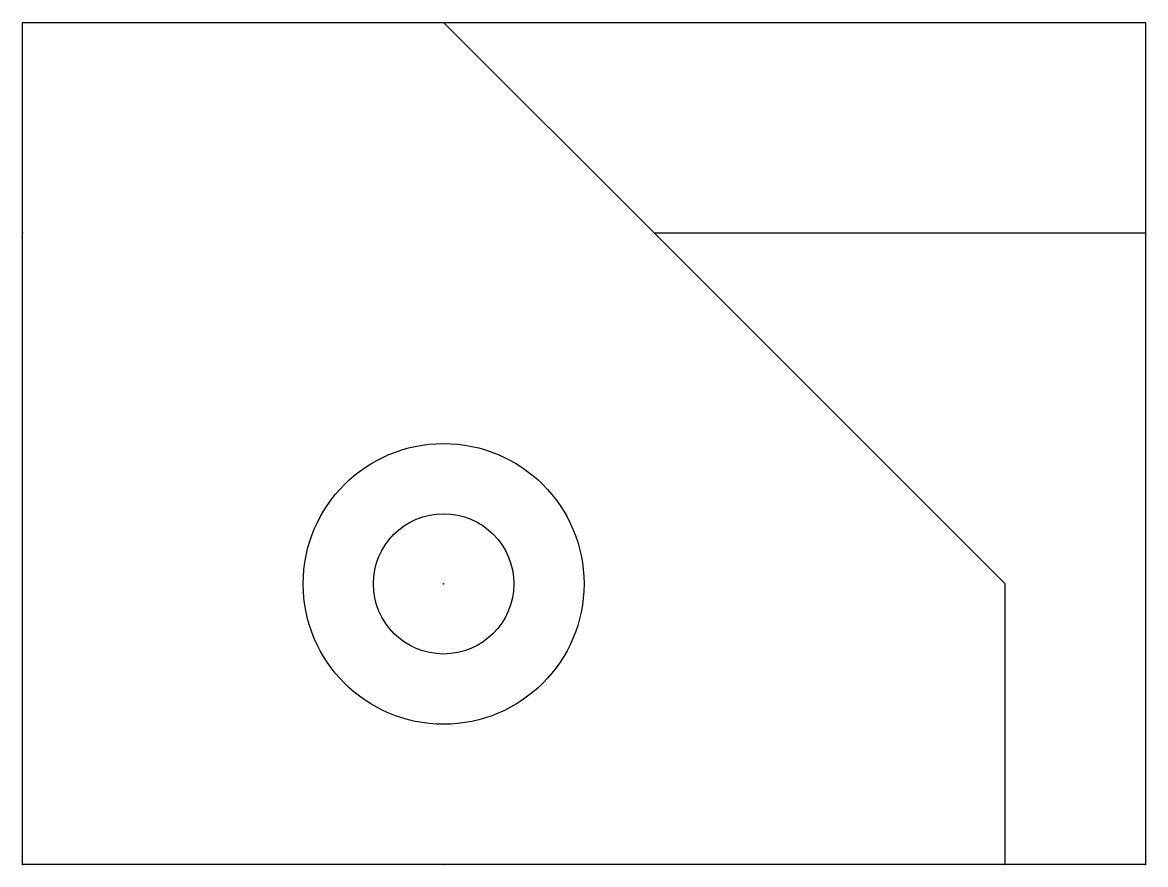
# Model space of a CAD drawing. Header units: millimetres. Extents: x 72.1 to 80.1, y 240.04 to 246.04.
import ezdxf

# ---------------------------------------------------------------- set-up
doc = ezdxf.new("R2010")
doc.units = ezdxf.units.MM

msp = doc.modelspace()

# ---------------------------------------------------------------- linework, layer by layer
for p, q in [((76.6041, 244.5399), (75.1041, 246.0399)), ((76.6041, 244.5399), (80.1041, 244.5399)), ((79.1041, 242.0399), (76.6041, 244.5399)), ((79.1041, 240.0399), (79.1041, 242.0399))]:
    msp.add_line(p, q)
msp.add_lwpolyline([(72.1041, 246.0399), (80.1041, 246.0399), (80.1041, 240.0399), (72.1041, 240.0399)], close=True)
for radius in [1, 0.5]:
    msp.add_circle((75.1041, 242.0399), radius)
for p in [(72.1041, 244.5399), (80.1041, 244.5399), (75.1041, 242.0399), (72.1041, 240.0399), (72.1041, 240.0399), (72.1041, 240.0399), (75.1041, 240.0399), (75.1041, 240.0399), (75.1041, 240.0399), (75.1041, 240.0399), (79.1041, 240.0399), (79.1041, 240.0399), (80.1041, 240.0399), (80.1041, 240.0399), (80.1041, 240.0399)]:
    msp.add_point(p)

doc.saveas('drawing.dxf')
